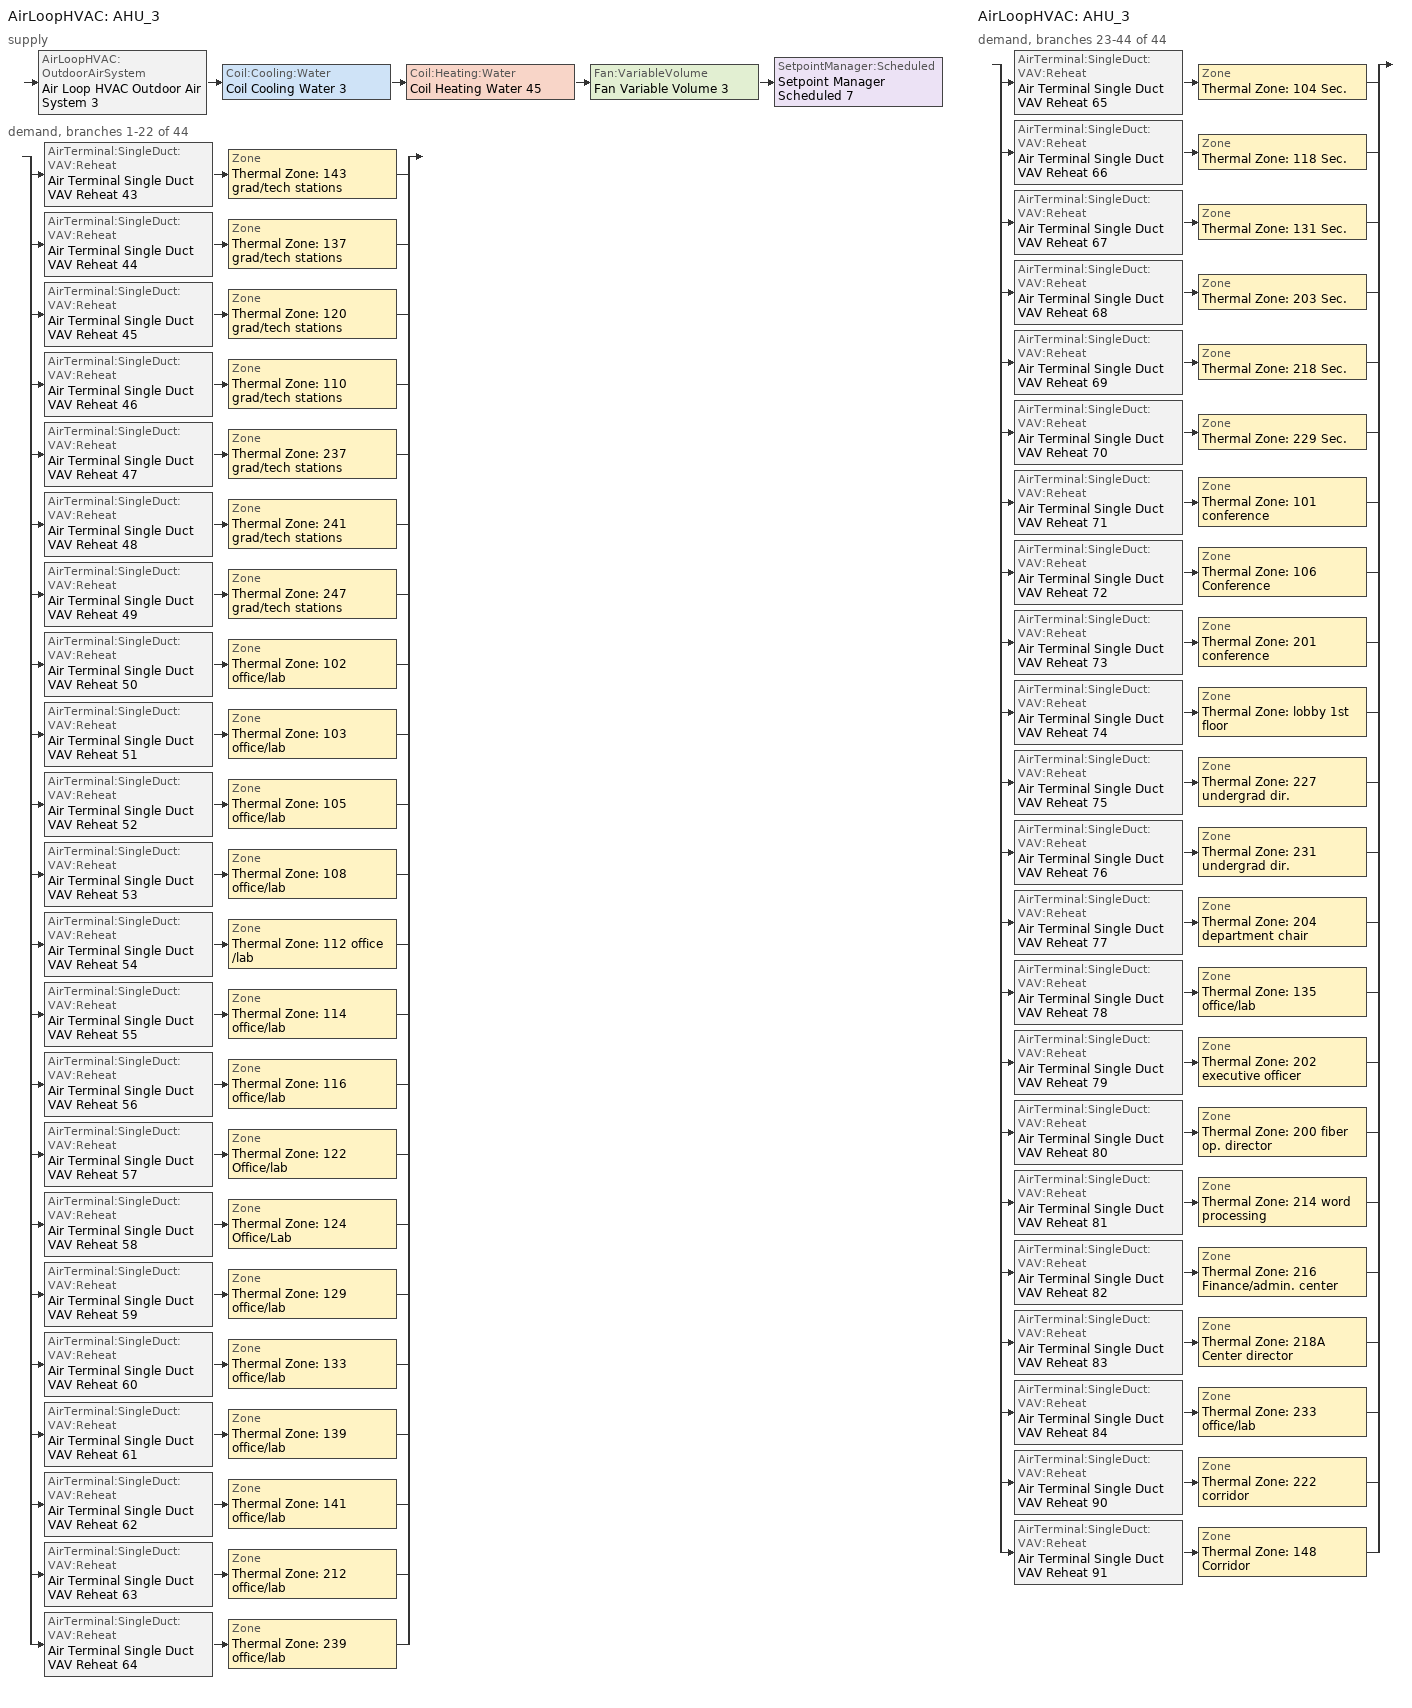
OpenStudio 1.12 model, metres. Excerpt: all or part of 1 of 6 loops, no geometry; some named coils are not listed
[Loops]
AirLoopHVAC 'AHU_3'
 supply: AirLoopHVAC:OutdoorAirSystem 'Air Loop HVAC Outdoor Air System 3' > Coil:Cooling:Water 'Coil Cooling Water 3' > Coil:Heating:Water 'Coil Heating Water 45' > Fan:VariableVolume 'Fan Variable Volume 3' > SetpointManager:Scheduled 'Setpoint Manager Scheduled 7'
 demand, branches 1-22 of 44: split
  | AirTerminal:SingleDuct:VAV:Reheat 'Air Terminal Single Duct VAV Reheat 43' > Zone 'Thermal Zone: 143 grad/tech stations'
  | AirTerminal:SingleDuct:VAV:Reheat 'Air Terminal Single Duct VAV Reheat 44' > Zone 'Thermal Zone: 137 grad/tech stations'
  | AirTerminal:SingleDuct:VAV:Reheat 'Air Terminal Single Duct VAV Reheat 45' > Zone 'Thermal Zone: 120 grad/tech stations'
  | AirTerminal:SingleDuct:VAV:Reheat 'Air Terminal Single Duct VAV Reheat 46' > Zone 'Thermal Zone: 110 grad/tech stations'
  | AirTerminal:SingleDuct:VAV:Reheat 'Air Terminal Single Duct VAV Reheat 47' > Zone 'Thermal Zone: 237 grad/tech stations'
  | AirTerminal:SingleDuct:VAV:Reheat 'Air Terminal Single Duct VAV Reheat 48' > Zone 'Thermal Zone: 241 grad/tech stations'
  | AirTerminal:SingleDuct:VAV:Reheat 'Air Terminal Single Duct VAV Reheat 49' > Zone 'Thermal Zone: 247 grad/tech stations'
  | AirTerminal:SingleDuct:VAV:Reheat 'Air Terminal Single Duct VAV Reheat 50' > Zone 'Thermal Zone: 102 office/lab'
  | AirTerminal:SingleDuct:VAV:Reheat 'Air Terminal Single Duct VAV Reheat 51' > Zone 'Thermal Zone: 103 office/lab'
  | AirTerminal:SingleDuct:VAV:Reheat 'Air Terminal Single Duct VAV Reheat 52' > Zone 'Thermal Zone: 105 office/lab'
  | AirTerminal:SingleDuct:VAV:Reheat 'Air Terminal Single Duct VAV Reheat 53' > Zone 'Thermal Zone: 108 office/lab'
  | AirTerminal:SingleDuct:VAV:Reheat 'Air Terminal Single Duct VAV Reheat 54' > Zone 'Thermal Zone: 112 office /lab'
  | AirTerminal:SingleDuct:VAV:Reheat 'Air Terminal Single Duct VAV Reheat 55' > Zone 'Thermal Zone: 114 office/lab'
  | AirTerminal:SingleDuct:VAV:Reheat 'Air Terminal Single Duct VAV Reheat 56' > Zone 'Thermal Zone: 116 office/lab'
  | AirTerminal:SingleDuct:VAV:Reheat 'Air Terminal Single Duct VAV Reheat 57' > Zone 'Thermal Zone: 122 Office/lab'
  | AirTerminal:SingleDuct:VAV:Reheat 'Air Terminal Single Duct VAV Reheat 58' > Zone 'Thermal Zone: 124 Office/Lab'
  | AirTerminal:SingleDuct:VAV:Reheat 'Air Terminal Single Duct VAV Reheat 59' > Zone 'Thermal Zone: 129 office/lab'
  | AirTerminal:SingleDuct:VAV:Reheat 'Air Terminal Single Duct VAV Reheat 60' > Zone 'Thermal Zone: 133 office/lab'
  | AirTerminal:SingleDuct:VAV:Reheat 'Air Terminal Single Duct VAV Reheat 61' > Zone 'Thermal Zone: 139 office/lab'
  | AirTerminal:SingleDuct:VAV:Reheat 'Air Terminal Single Duct VAV Reheat 62' > Zone 'Thermal Zone: 141 office/lab'
  | AirTerminal:SingleDuct:VAV:Reheat 'Air Terminal Single Duct VAV Reheat 63' > Zone 'Thermal Zone: 212 office/lab'
  | AirTerminal:SingleDuct:VAV:Reheat 'Air Terminal Single Duct VAV Reheat 64' > Zone 'Thermal Zone: 239 office/lab'
AirLoopHVAC 'AHU_3'
 demand, branches 23-44 of 44: split
  | AirTerminal:SingleDuct:VAV:Reheat 'Air Terminal Single Duct VAV Reheat 65' > Zone 'Thermal Zone: 104 Sec.'
  | AirTerminal:SingleDuct:VAV:Reheat 'Air Terminal Single Duct VAV Reheat 66' > Zone 'Thermal Zone: 118 Sec.'
  | AirTerminal:SingleDuct:VAV:Reheat 'Air Terminal Single Duct VAV Reheat 67' > Zone 'Thermal Zone: 131 Sec.'
  | AirTerminal:SingleDuct:VAV:Reheat 'Air Terminal Single Duct VAV Reheat 68' > Zone 'Thermal Zone: 203 Sec.'
  | AirTerminal:SingleDuct:VAV:Reheat 'Air Terminal Single Duct VAV Reheat 69' > Zone 'Thermal Zone: 218 Sec.'
  | AirTerminal:SingleDuct:VAV:Reheat 'Air Terminal Single Duct VAV Reheat 70' > Zone 'Thermal Zone: 229 Sec.'
  | AirTerminal:SingleDuct:VAV:Reheat 'Air Terminal Single Duct VAV Reheat 71' > Zone 'Thermal Zone: 101 conference'
  | AirTerminal:SingleDuct:VAV:Reheat 'Air Terminal Single Duct VAV Reheat 72' > Zone 'Thermal Zone: 106 Conference'
  | AirTerminal:SingleDuct:VAV:Reheat 'Air Terminal Single Duct VAV Reheat 73' > Zone 'Thermal Zone: 201 conference'
  | AirTerminal:SingleDuct:VAV:Reheat 'Air Terminal Single Duct VAV Reheat 74' > Zone 'Thermal Zone: lobby 1st floor'
  | AirTerminal:SingleDuct:VAV:Reheat 'Air Terminal Single Duct VAV Reheat 75' > Zone 'Thermal Zone: 227 undergrad dir.'
  | AirTerminal:SingleDuct:VAV:Reheat 'Air Terminal Single Duct VAV Reheat 76' > Zone 'Thermal Zone: 231 undergrad dir.'
  | AirTerminal:SingleDuct:VAV:Reheat 'Air Terminal Single Duct VAV Reheat 77' > Zone 'Thermal Zone: 204 department chair'
  | AirTerminal:SingleDuct:VAV:Reheat 'Air Terminal Single Duct VAV Reheat 78' > Zone 'Thermal Zone: 135 office/lab'
  | AirTerminal:SingleDuct:VAV:Reheat 'Air Terminal Single Duct VAV Reheat 79' > Zone 'Thermal Zone: 202 executive officer'
  | AirTerminal:SingleDuct:VAV:Reheat 'Air Terminal Single Duct VAV Reheat 80' > Zone 'Thermal Zone: 200 fiber op. director'
  | AirTerminal:SingleDuct:VAV:Reheat 'Air Terminal Single Duct VAV Reheat 81' > Zone 'Thermal Zone: 214 word processing'
  | AirTerminal:SingleDuct:VAV:Reheat 'Air Terminal Single Duct VAV Reheat 82' > Zone 'Thermal Zone: 216 Finance/admin. center'
  | AirTerminal:SingleDuct:VAV:Reheat 'Air Terminal Single Duct VAV Reheat 83' > Zone 'Thermal Zone: 218A Center director'
  | AirTerminal:SingleDuct:VAV:Reheat 'Air Terminal Single Duct VAV Reheat 84' > Zone 'Thermal Zone: 233 office/lab'
  | AirTerminal:SingleDuct:VAV:Reheat 'Air Terminal Single Duct VAV Reheat 90' > Zone 'Thermal Zone: 222 corridor'
  | AirTerminal:SingleDuct:VAV:Reheat 'Air Terminal Single Duct VAV Reheat 91' > Zone 'Thermal Zone: 148 Corridor'
[Sizing:Zone] Zone Cooling Design Supply Air Temperature Input Method=SupplyAirTemperature; Zone Cooling Design Supply Air Temperature {C}=14; Zone Cooling Design Supply Air Temperature Difference {deltaC}=11.11; Zone Heating Design Supply Air Temperature Input Method=SupplyAirTemperature; Zone Heating Design Supply Air Temperature {C}=40; Zone Heating Design Supply Air Temperature Difference {deltaC}=11.11; Zone Cooling Design Supply Air Humidity Ratio {kg-H2O/kg-air}=0.0085; Zone Heating Design Supply Air Humidity Ratio {kg-H2O/kg-air}=0.008; Cooling Design Air Flow Method=DesignDay; Heating Design Air Flow Method=DesignDay; Account for Dedicated Outdoor Air System=No; Dedicated Outdoor Air System Control Strategy=NeutralSupplyAir; Dedicated Outdoor Air Low Setpoint Temperature for Design {C}=autosize; Dedicated Outdoor Air High Setpoint Temperature for Design {C}=autosize
Thermal Zone: 216 Finance/admin. center; Thermal Zone: 124 Office/Lab; Thermal Zone: 218 Sec.; Thermal Zone: 204 department chair; Thermal Zone: 122 Office/lab; Thermal Zone: 203 Sec.; Thermal Zone: 218A Center director; Thermal Zone: 103 office/lab; Thermal Zone: 129 office/lab; Thermal Zone: 231 undergrad dir.; Thermal Zone: 222 corridor; Thermal Zone: 239 office/lab; Thermal Zone: 114 office/lab; Thermal Zone: 143 grad/tech stations; Thermal Zone: 137 grad/tech stations; Thermal Zone: 237 grad/tech stations; Thermal Zone: 101 conference; Thermal Zone: 133 office/lab; Thermal Zone: 116 office/lab; Thermal Zone: 110 grad/tech stations; Thermal Zone: 120 grad/tech stations; Thermal Zone: 241 grad/tech stations; Thermal Zone: 229 Sec.; Thermal Zone: 118 Sec.; Thermal Zone: 214 word processing; Thermal Zone: lobby 1st floor; Thermal Zone: 102 office/lab; Thermal Zone: 212 office/lab; Thermal Zone: 139 office/lab; Thermal Zone: 112 office /lab; Thermal Zone: 135 office/lab; Thermal Zone: 227 undergrad dir.; Thermal Zone: 202 executive officer; Thermal Zone: 233 office/lab; Thermal Zone: 108 office/lab; Thermal Zone: 104 Sec.; Thermal Zone: 141 office/lab; Thermal Zone: 131 Sec.; Thermal Zone: 148 Corridor; Thermal Zone: 106 Conference; Thermal Zone: 200 fiber op. director; Thermal Zone: 201 conference; Thermal Zone: 247 grad/tech stations; Thermal Zone: 105 office/lab
[Zone equipment]
Thermal Zone: 216 Finance/admin. center: Air Terminal Single Duct VAV Reheat 82
Thermal Zone: 124 Office/Lab: Air Terminal Single Duct VAV Reheat 58
Thermal Zone: 218 Sec.: Air Terminal Single Duct VAV Reheat 69
Thermal Zone: 204 department chair: Air Terminal Single Duct VAV Reheat 77
Thermal Zone: 122 Office/lab: Air Terminal Single Duct VAV Reheat 57
Thermal Zone: 203 Sec.: Air Terminal Single Duct VAV Reheat 68
Thermal Zone: 218A Center director: Air Terminal Single Duct VAV Reheat 83
Thermal Zone: 103 office/lab: Air Terminal Single Duct VAV Reheat 51
Thermal Zone: 129 office/lab: Air Terminal Single Duct VAV Reheat 59
Thermal Zone: 231 undergrad dir.: Air Terminal Single Duct VAV Reheat 76
Thermal Zone: 222 corridor: Air Terminal Single Duct VAV Reheat 90
Thermal Zone: 239 office/lab: Air Terminal Single Duct VAV Reheat 64
Thermal Zone: 114 office/lab: Air Terminal Single Duct VAV Reheat 55
Thermal Zone: 143 grad/tech stations: Air Terminal Single Duct VAV Reheat 43
Thermal Zone: 137 grad/tech stations: Air Terminal Single Duct VAV Reheat 44
Thermal Zone: 237 grad/tech stations: Air Terminal Single Duct VAV Reheat 47
Thermal Zone: 101 conference: Air Terminal Single Duct VAV Reheat 71
Thermal Zone: 133 office/lab: Air Terminal Single Duct VAV Reheat 60
Thermal Zone: 116 office/lab: Air Terminal Single Duct VAV Reheat 56
Thermal Zone: 110 grad/tech stations: Air Terminal Single Duct VAV Reheat 46
Thermal Zone: 120 grad/tech stations: Air Terminal Single Duct VAV Reheat 45
Thermal Zone: 241 grad/tech stations: Air Terminal Single Duct VAV Reheat 48
Thermal Zone: 229 Sec.: Air Terminal Single Duct VAV Reheat 70
Thermal Zone: 118 Sec.: Air Terminal Single Duct VAV Reheat 66
Thermal Zone: 214 word processing: Air Terminal Single Duct VAV Reheat 81
Thermal Zone: lobby 1st floor: Air Terminal Single Duct VAV Reheat 74
Thermal Zone: 102 office/lab: Air Terminal Single Duct VAV Reheat 50
Thermal Zone: 212 office/lab: Air Terminal Single Duct VAV Reheat 63
Thermal Zone: 139 office/lab: Air Terminal Single Duct VAV Reheat 61
Thermal Zone: 112 office /lab: Air Terminal Single Duct VAV Reheat 54
Thermal Zone: 135 office/lab: Air Terminal Single Duct VAV Reheat 78
Thermal Zone: 227 undergrad dir.: Air Terminal Single Duct VAV Reheat 75
Thermal Zone: 202 executive officer: Air Terminal Single Duct VAV Reheat 79
Thermal Zone: 233 office/lab: Air Terminal Single Duct VAV Reheat 84
Thermal Zone: 108 office/lab: Air Terminal Single Duct VAV Reheat 53
Thermal Zone: 104 Sec.: Air Terminal Single Duct VAV Reheat 65
Thermal Zone: 141 office/lab: Air Terminal Single Duct VAV Reheat 62
Thermal Zone: 131 Sec.: Air Terminal Single Duct VAV Reheat 67
Thermal Zone: 148 Corridor: Air Terminal Single Duct VAV Reheat 91
Thermal Zone: 106 Conference: Air Terminal Single Duct VAV Reheat 72
Thermal Zone: 200 fiber op. director: Air Terminal Single Duct VAV Reheat 80
Thermal Zone: 201 conference: Air Terminal Single Duct VAV Reheat 73
Thermal Zone: 247 grad/tech stations: Air Terminal Single Duct VAV Reheat 49
Thermal Zone: 105 office/lab: Air Terminal Single Duct VAV Reheat 52
[AirLoopHVAC]
AHU_3: Availability Schedule=Always On Discrete; Design Supply Air Flow Rate {m3/s}=AutoSize
[Sizing:System]
AHU_3: Type of Load to Size On=Sensible; Design Outdoor Air Flow Rate {m3/s}=Autosize; Minimum System Air Flow Ratio=0.3; Preheat Design Temperature {C}=7; Preheat Design Humidity Ratio {kg-H2O/kg-Air}=0.008; Precool Design Temperature {C}=12.8; Precool Design Humidity Ratio {kg-H2O/kg-Air}=0.008; Central Cooling Design Supply Air Temperature {C}=12.8; Central Heating Design Supply Air Temperature {C}=12.8; Sizing Option=NonCoincident; 100% Outdoor Air in Cooling=Yes; 100% Outdoor Air in Heating=Yes; Central Cooling Design Supply Air Humidity Ratio {kg-H2O/kg-Air}=0.0085; Central Heating Design Supply Air Humidity Ratio {kg-H2O/kg-Air}=0.008; Cooling Design Air Flow Method=DesignDay; Cooling Design Air Flow Rate {m3/s}=0; Heating Design Air Flow Method=DesignDay; Heating Design Air Flow Rate {m3/s}=0; System Outdoor Air Method=ZoneSum; Zone Maximum Outdoor Air Fraction=1; Cooling Supply Air Flow Rate Per Floor Area {m3/s-m2}=0.00996765; Cooling Fraction of Autosized Cooling Supply Air Flow Rate=1; Cooling Supply Air Flow Rate Per Unit Cooling Capacity {m3/s-W}=3.94755e-05; Heating Supply Air Flow Rate Per Floor Area {m3/s-m2}=0.00996765; Heating Fraction of Autosized Heating Supply Air Flow Rate=1; Heating Fraction of Autosized Cooling Supply Air Flow Rate=1; Heating Supply Air Flow Rate Per Unit Heating Capacity {m3/s-W}=3.15882e-05; Cooling Design Capacity Method=CoolingDesignCapacity; Cooling Design Capacity {W}=autosize; Cooling Design Capacity Per Floor Area {W/m2}=234.7; Fraction of Autosized Cooling Design Capacity=1; Heating Design Capacity Method=HeatingDesignCapacity; Heating Design Capacity {W}=autosize; Heating Design Capacity Per Floor Area {W/m2}=157; Fraction of Autosized Heating Design Capacity=1; Central Cooling Capacity Control Method=OnOff
[Fan:VariableVolume]
Fan Variable Volume 3: Availability Schedule=Always On Discrete; Fan Efficiency=0.6045; Pressure Rise {Pa}=500; Maximum Flow Rate {m3/s}=Autosize; Fan Power Minimum Flow Rate Input Method=FixedFlowRate; Fan Power Minimum Flow Fraction=0; Fan Power Minimum Air Flow Rate {m3/s}=0; Motor Efficiency=0.93; Motor In Airstream Fraction=1; Fan Power Coefficient 1=0.0407599; Fan Power Coefficient 2=0.088045; Fan Power Coefficient 3=-0.0729261; Fan Power Coefficient 4=0.94374; Fan Power Coefficient 5=0
[SetpointManager:Scheduled]
Setpoint Manager Scheduled 7: Control Variable=Temperature; Schedule=Deck_Temperature 2
[Controller:OutdoorAir]
Controller Outdoor Air 3: Minimum Outdoor Air Flow Rate {m3/s}=Autosize; Maximum Outdoor Air Flow Rate {m3/s}=Autosize; Economizer Control Type=NoEconomizer; Economizer Control Action Type=ModulateFlow; Economizer Maximum Limit Dry-Bulb Temperature {C}=28; Economizer Maximum Limit Enthalpy {J/kg}=64000; Economizer Minimum Limit Dry-Bulb Temperature {C}=-100; Lockout Type=NoLockout; Minimum Limit Type=FixedMinimum; Controller Mechanical Ventilation=Controller Mechanical Ventilation 3; High Humidity Control=No; Heat Recovery Bypass Control Type=BypassWhenWithinEconomizerLimits
[Controller:MechanicalVentilation]
Controller Mechanical Ventilation 3: Availability Schedule=Always On Discrete; System Outdoor Air Method=ZoneSum
[AirLoopHVAC:OutdoorAirSystem]
Air Loop HVAC Outdoor Air System 3: Controller=Controller Outdoor Air 3
[AirTerminal:SingleDuct:VAV:Reheat] Availability Schedule=Always On Discrete; Maximum Air Flow Rate {m3/s}=AutoSize; Zone Minimum Air Flow Input Method=Constant; Constant Minimum Air Flow Fraction=0.3; Fixed Minimum Air Flow Rate {m3/s}=0; Maximum Hot Water or Steam Flow Rate {m3/s}=AutoSize; Minimum Hot Water or Steam Flow Rate {m3/s}=0; Convergence Tolerance=0.001; Damper Heating Action=Normal; Maximum Flow per Zone Floor Area During Reheat {m3/s-m2}=AutoSize; Maximum Flow Fraction During Reheat=AutoSize; Maximum Reheat Air Temperature {C}=35; Control For Outdoor Air=No
Name | Reheat Coil
Air Terminal Single Duct VAV Reheat 43 | Coil Heating Water 46
Air Terminal Single Duct VAV Reheat 44 | Coil Heating Water 47
Air Terminal Single Duct VAV Reheat 45 | Coil Heating Water 48
Air Terminal Single Duct VAV Reheat 46 | Coil Heating Water 49
Air Terminal Single Duct VAV Reheat 47 | Coil Heating Water 50
Air Terminal Single Duct VAV Reheat 48 | Coil Heating Water 51
Air Terminal Single Duct VAV Reheat 49 | Coil Heating Water 52
Air Terminal Single Duct VAV Reheat 50 | Coil Heating Water 53
Air Terminal Single Duct VAV Reheat 51 | Coil Heating Water 54
Air Terminal Single Duct VAV Reheat 52 | Coil Heating Water 55
Air Terminal Single Duct VAV Reheat 53 | Coil Heating Water 56
Air Terminal Single Duct VAV Reheat 54 | Coil Heating Water 57
Air Terminal Single Duct VAV Reheat 55 | Coil Heating Water 58
Air Terminal Single Duct VAV Reheat 56 | Coil Heating Water 59
Air Terminal Single Duct VAV Reheat 57 | Coil Heating Water 60
Air Terminal Single Duct VAV Reheat 58 | Coil Heating Water 61
Air Terminal Single Duct VAV Reheat 59 | Coil Heating Water 62
Air Terminal Single Duct VAV Reheat 60 | Coil Heating Water 63
Air Terminal Single Duct VAV Reheat 61 | Coil Heating Water 64
Air Terminal Single Duct VAV Reheat 62 | Coil Heating Water 65
Air Terminal Single Duct VAV Reheat 63 | Coil Heating Water 66
Air Terminal Single Duct VAV Reheat 64 | Coil Heating Water 67
Air Terminal Single Duct VAV Reheat 65 | Coil Heating Water 68
Air Terminal Single Duct VAV Reheat 66 | Coil Heating Water 69
Air Terminal Single Duct VAV Reheat 67 | Coil Heating Water 70
Air Terminal Single Duct VAV Reheat 68 | Coil Heating Water 71
Air Terminal Single Duct VAV Reheat 69 | Coil Heating Water 72
Air Terminal Single Duct VAV Reheat 70 | Coil Heating Water 73
Air Terminal Single Duct VAV Reheat 71 | Coil Heating Water 74
Air Terminal Single Duct VAV Reheat 72 | Coil Heating Water 75
Air Terminal Single Duct VAV Reheat 73 | Coil Heating Water 76
Air Terminal Single Duct VAV Reheat 74 | Coil Heating Water 77
Air Terminal Single Duct VAV Reheat 75 | Coil Heating Water 78
Air Terminal Single Duct VAV Reheat 76 | Coil Heating Water 79
Air Terminal Single Duct VAV Reheat 77 | Coil Heating Water 80
Air Terminal Single Duct VAV Reheat 78 | Coil Heating Water 81
Air Terminal Single Duct VAV Reheat 79 | Coil Heating Water 82
Air Terminal Single Duct VAV Reheat 80 | Coil Heating Water 83
Air Terminal Single Duct VAV Reheat 81 | Coil Heating Water 84
Air Terminal Single Duct VAV Reheat 82 | Coil Heating Water 85
Air Terminal Single Duct VAV Reheat 83 | Coil Heating Water 86
Air Terminal Single Duct VAV Reheat 84 | Coil Heating Water 87
Air Terminal Single Duct VAV Reheat 90 | Coil Heating Water 93
Air Terminal Single Duct VAV Reheat 91 | Coil Heating Water 94
[Schedule:Ruleset]
Deck_Temperature 2: Default Day Schedule=Deck_Temperature_Default 2; Summer Design Day Schedule=Deck_Temperature_Summer_Design_Day 2; Winter Design Day Schedule=Deck_Temperature_Winter_Design_Day 2
[Schedule:Day]
Deck_Temperature_Default 2; Deck_Temperature_Summer_Design_Day 2; Deck_Temperature_Winter_Design_Day 2: 24, 0, 12.8
[Schedule:Constant]
Always On Discrete: Value=1
